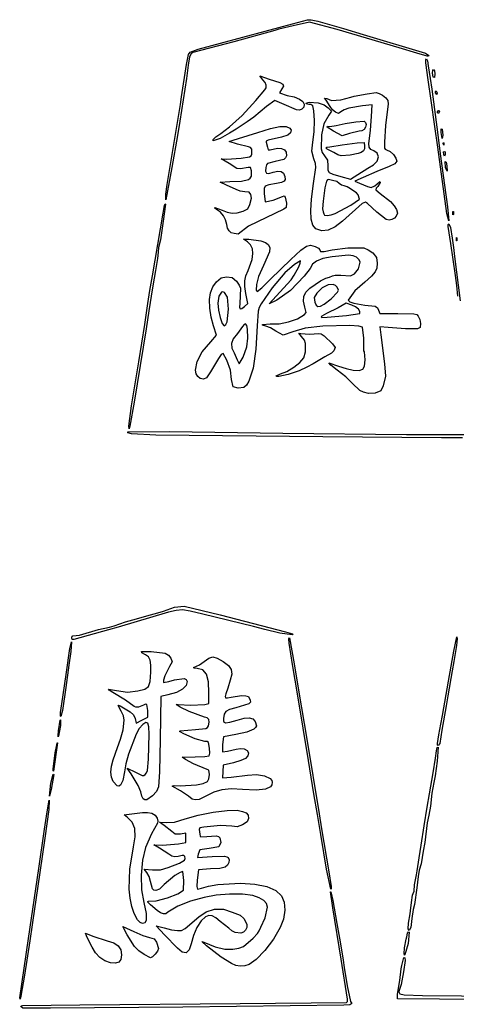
# Model space of a CAD drawing. Extents: x 118 to 1734, y 127 to 2403.
# Drawn here: x 997 to 1273, y 1392 to 2018 of the extents above; entities that cross this region are included whole.
import ezdxf

# ---------------------------------------------------------------- set-up
doc = ezdxf.new("R2010")
doc.units = 0
doc.layers.get('0').update_dxf_attribs({"linetype": 'CONTINUOUS'})

msp = doc.modelspace()

# ---------------------------------------------------------------- linework, layer by layer
at = {"color": 7}
for points in [[(1089.27075, 1907.25), (1090.08075, 1913.25), (1098.36405, 1963.875), (1099.10445, 1968.75), (1102.148925, 1989.30207), (1103.429775, 1995.470137), (1104.585796, 1997.023316), (1109.713847, 1998.999763), (1152, 2010.408923), (1169.25, 2015.012917), (1178.6865, 2017.48836), (1181.121275, 2017.510839), (1185.369347, 2016.679426), (1201.5, 2011.919183), (1213.875, 2008.173075), (1253.4375, 1996.327418), (1255.5, 1994.828768), (1255.197637, 1994.422701), (1254.4707, 1994.48451), (1247.9082, 1996.484415), (1236.75, 1999.83702), (1216.13025, 2005.9347), (1197.414375, 2011.44969), (1179.992475, 2016), (1169.744475, 2013.75), (1160.718675, 2011.5), (1158.1773, 2010.79806), (1132.125, 2003.613885), (1106.21205, 1996.854135), (1105.1317, 1995.903953), (1104.182109, 1993.992756), (1103.25, 1988.842103), (1102.1856, 1980.270352), (1097.965725, 1953.375), (1096.4862, 1944.375), (1093.018425, 1924.125), (1089.257475, 1903.54911), (1089.270975, 1907.25)], [(1266.837375, 1895.01351), (1261.115475, 1936.874985), (1259.277075, 1949.999985), (1256.98515, 1966.499985), (1255.12545, 1979.624985), (1253.553009, 1990.283751), (1253.515143, 1992.235303), (1253.9001, 1992.749985), (1254.564394, 1991.483188), (1255.119675, 1988.437485), (1256.297175, 1980.374985), (1257.3498, 1973.624985), (1261.0668, 1944.749985), (1262.607975, 1932.749985), (1267.22175, 1899.163507), (1268.052075, 1890.302032), (1266.837375, 1895.01351)], [(1119.197925, 1940.877667), (1119.169453, 1941.796108), (1120.866225, 1943.462393), (1123.8678, 1945.499978), (1129.486866, 1949.791283), (1137.375, 1957.061055), (1145.993625, 1966.535865), (1151.806125, 1973.11605), (1152.601534, 1974.513114), (1152.634791, 1976.139917), (1151.929133, 1977.880145), (1150.5078, 1979.617485), (1148.537775, 1982.037787), (1154.549475, 1980.029963), (1161.3027, 1977.749978), (1163.162025, 1976.731005), (1163.505619, 1975.52124), (1162.503825, 1973.800207), (1161, 1971.221513), (1165.893, 1969.716518), (1170.283191, 1968.71079), (1173.589275, 1967.403729), (1175.725303, 1965.840661), (1176.605325, 1964.06691), (1176.378966, 1962.340124), (1175.218575, 1961.012393), (1173.720749, 1960.373748), (1171.720491, 1960.560717), (1164, 1964.00094), (1158.180975, 1966.496318), (1152.8646, 1962.562478), (1144.8444, 1955.999978), (1140.592425, 1952.946068), (1133.676975, 1948.358685), (1129.5, 1945.90398), (1123.639312, 1942.374209), (1119.197925, 1940.877667)], [(1258.250025, 1981.250002), (1257.766837, 1983.921278), (1257.998967, 1985.368917), (1258.5, 1986), (1259.029687, 1985.228906), (1259.25, 1983.375), (1259.073703, 1980.977222), (1258.250025, 1981.250002)], [(1184.1171, 1885.35432), (1182.217075, 1887.576783), (1181.099466, 1891.448469), (1180.768836, 1896.939832), (1181.22975, 1904.021325), (1182.473925, 1914), (1184.111081, 1924.175873), (1183.801903, 1926.72704), (1182.781725, 1929.665205), (1181.436281, 1934.464747), (1182.086025, 1940.08938), (1182.86718, 1946.722882), (1183.117575, 1953.860559), (1182.84057, 1959.859717), (1182.039525, 1963.07766), (1180.890516, 1963.874486), (1179.6159, 1963.99755), (1177.8453, 1964.29842), (1178.103414, 1965.049976), (1179.737578, 1965.439104), (1185.4674, 1964.98086), (1189.289456, 1963.774542), (1191.89145, 1961.848792), (1193.975625, 1959.617685), (1192.2015, 1957.246343), (1189.013119, 1951.677199), (1187.647575, 1944.75), (1187.33685, 1935.920486), (1188.083604, 1933.505865), (1189.576725, 1931.42328), (1191.410138, 1928.640897), (1191.60735, 1925.076015), (1191.561621, 1922.504445), (1192.366519, 1920.977302), (1194.823451, 1919.839952), (1199.733825, 1918.437765), (1205.84235, 1916.76585), (1210.635525, 1919.695425), (1216.901925, 1923.583987), (1220.398875, 1925.825377), (1222.720511, 1928.136703), (1223.559403, 1930.778554), (1222.893707, 1933.122178), (1220.701575, 1934.538825), (1218.889971, 1935.386882), (1217.84085, 1936.902272), (1217.511335, 1939.203674), (1217.85855, 1942.409768), (1218.594825, 1947.75), (1219.140375, 1956.2484), (1219.71465, 1963.621793), (1213.419975, 1963.079205), (1204.869356, 1961.660589), (1201.892515, 1960.555916), (1199.7987, 1959.19263), (1198.298559, 1958.312083), (1196.3865, 1959.040072), (1194.600844, 1960.554532), (1193.1321, 1962.629482), (1190.5071, 1966.651462), (1189.550081, 1967.923678), (1191.000225, 1967.633955), (1193.906775, 1966.514332), (1199.849869, 1966.915665), (1206.203475, 1968.506887), (1208.250225, 1969.24347), (1216.500225, 1970.613233), (1222.072978, 1971.44813), (1224.106325, 1970.967193), (1226.159775, 1969.845855), (1228.354973, 1968.153208), (1229.506594, 1966.435248), (1229.784398, 1964.225498), (1229.35815, 1961.057482), (1228.139775, 1950.75), (1227.34275, 1940.074575), (1227.331528, 1936.349721), (1227.823677, 1935.680329), (1228.793775, 1935.328432), (1230.976496, 1934.212589), (1233.094959, 1932.271204), (1234.64593, 1930.072115), (1235.126175, 1928.18316), (1234.004766, 1926.468533), (1230.375225, 1924.825433), (1222.500225, 1921.652865), (1213.875225, 1917.738128), (1208.625225, 1915.377682), (1211.625225, 1914.274635), (1216.768275, 1912.074428), (1218.966347, 1911.39333), (1221.40275, 1912.517025), (1224.26295, 1914.965895), (1224.547931, 1915.304693), (1224.69105, 1914.678742), (1223.250225, 1912.125), (1222.126126, 1910.931785), (1221.939441, 1909.977998), (1224.7776, 1907.607705), (1231.248047, 1902.520796), (1233.608699, 1899.915454), (1235.029575, 1897.616498), (1235.697412, 1895.231113), (1234.90545, 1893.3159), (1233.680163, 1892.012491), (1232.100038, 1891.176765), (1230.322305, 1890.862566), (1228.5042, 1891.12374), (1222.6881, 1895.878958), (1216.600725, 1901.392755), (1215.31557, 1902.082698), (1213.4049, 1901.25745), (1200.873375, 1890.196522), (1196.163913, 1886.589535), (1191.751528, 1884.565754), (1187.711054, 1884.146807), (1184.117325, 1885.35432)], [(1259.7288, 1971.375), (1259.637281, 1972.169531), (1260.02355, 1972.5), (1260.75, 1971.375), (1260.45525, 1970.25), (1259.7288, 1971.375)], [(1260.75, 1958.955735), (1261.5, 1960.125), (1262.029687, 1960.108901), (1262.25, 1959.419265), (1261.5, 1958.25), (1260.75, 1958.955735)], [(1195.125, 1947.045832), (1191.186225, 1949.690452), (1191.29678, 1950.165826), (1192.818, 1950.045315), (1196.943, 1950.717427), (1202.625, 1951.867335), (1209.316725, 1953.012075), (1214.521491, 1953.381955), (1215.490349, 1952.65082), (1215.75, 1951.202108), (1215.420337, 1949.525349), (1214.506181, 1948.194228), (1213.119778, 1947.31652), (1211.373375, 1947), (1205.25, 1945.5), (1200.760575, 1944.057458), (1195.125, 1947.045832)], [(1132.3905, 1882.279665), (1130.587311, 1882.87377), (1129.191309, 1884.029822), (1128.216184, 1885.731332), (1127.675625, 1887.961815), (1126.950663, 1891.012927), (1125.614081, 1893.634865), (1123.66969, 1895.822048), (1121.1213, 1897.568895), (1120.146328, 1898.315066), (1120.26345, 1898.796143), (1124.755425, 1897.170472), (1127.880893, 1895.871581), (1131.044288, 1895.32172), (1134.369513, 1895.514062), (1137.980475, 1896.44178), (1141.040859, 1897.946008), (1142.2761, 1900.75428), (1143.3135, 1904.625), (1142.9256, 1907.0625), (1141.803497, 1908.427836), (1139.08665, 1908.754942), (1136.138588, 1909.165254), (1133.625, 1910.243603), (1127.4375, 1912.966328), (1123.5, 1914.775373), (1129.6875, 1915.301152), (1137.00737, 1915.540524), (1141.368441, 1916.557576), (1142.603301, 1917.437682), (1143.29511, 1918.608149), (1143.311775, 1921.948087), (1142.614594, 1924.061036), (1141.217325, 1924.14849), (1136.398528, 1923.207688), (1134, 1923.497693), (1129.125, 1926.69327), (1124.25, 1929.509325), (1127.4375, 1929.458625), (1136.827275, 1929.911842), (1142.057644, 1930.879573), (1143.032719, 1931.505252), (1143.45615, 1932.431393), (1143.4917, 1935.736582), (1142.744025, 1936.666812), (1141.49235, 1937.100173), (1134.452475, 1938.884153), (1129.27995, 1940.442953), (1131.726075, 1941.471472), (1135.112925, 1942.499992), (1147.40955, 1946.292997), (1155.400336, 1948.733447), (1161.261188, 1949.97178), (1165.242839, 1950.041316), (1167.596025, 1948.975373), (1168.357303, 1947.687896), (1167.9762, 1946.07201), (1166.364225, 1944.497026), (1162.405725, 1943.374118), (1153.873631, 1941.386332), (1152.548468, 1940.702764), (1152.6546, 1940.045392), (1153.5, 1937.01252), (1153.788394, 1935.286113), (1155.1875, 1935.335355), (1159.87695, 1936.249455), (1162.331208, 1936.185419), (1164.138, 1935.318627), (1165.187217, 1933.743227), (1165.36875, 1931.553368), (1164.918207, 1930.183646), (1163.772703, 1929.194688), (1158.375, 1927.81248), (1153.561847, 1926.656428), (1152.737411, 1925.691048), (1152.313875, 1924.06293), (1152.125857, 1921.761075), (1152.757106, 1920.566596), (1154.374165, 1920.376963), (1157.143575, 1921.089645), (1160.087549, 1921.797722), (1162.187372, 1921.623547), (1163.576884, 1920.518036), (1164.389925, 1918.432102), (1164.596609, 1916.593143), (1164.001856, 1915.423029), (1162.276226, 1914.645133), (1159.090275, 1913.982825), (1154.267978, 1913.131854), (1151.972578, 1912.292945), (1151.275958, 1910.717009), (1151.25, 1907.654963), (1151.99595, 1902.37749), (1157.144578, 1903.502573), (1162.93035, 1905.858817), (1163.908065, 1906.083235), (1164.727359, 1905.326017), (1165.5, 1901.525535), (1165.181625, 1898.850308), (1163.8125, 1897.822672), (1141.5, 1887.093818), (1134.9114, 1881.862365), (1132.3905, 1882.279657)], [(1263.82335, 1942.5), (1263.3195, 1946.25), (1263.219591, 1948.647896), (1263.787425, 1948.296337), (1264.29135, 1944.546337), (1263.82335, 1942.5)], [(1195.5, 1933.5), (1191.1875, 1935.74679), (1190.25, 1936.5), (1191.032691, 1937.029687), (1192.91445, 1937.25), (1200.662175, 1938.406162), (1210.185225, 1939.718662), (1214.625, 1939.875), (1214.850825, 1937.561123), (1214.762457, 1935.824861), (1214.081166, 1934.527588), (1212.760129, 1933.617694), (1210.752525, 1933.043572), (1205.625, 1931.974785), (1200.08955, 1931.430708), (1197.909729, 1932.103555), (1195.5, 1933.5)], [(1264.559175, 1939.187475), (1264.709475, 1939.966042), (1265.012325, 1939.640603), (1264.953075, 1938.2031), (1264.5591, 1939.187475)], [(1264.8984, 1932.219848), (1264.782375, 1934.032343), (1265.313131, 1934.282403), (1265.711925, 1933.979108), (1265.8074, 1932.246202), (1265.445516, 1931.259814), (1264.8984, 1932.219878)], [(1266.0828, 1924.171785), (1265.830125, 1927.804613), (1266.340397, 1927.392606), (1266.8316, 1925.25), (1267.061775, 1921.744248), (1266.0828, 1924.171785)], [(1196.3223, 1894.968735), (1206.203663, 1900.283105), (1211.584575, 1904.040075), (1210.738706, 1906.782349), (1209.711745, 1908.132263), (1208.7333, 1908.726435), (1205.8632, 1910.625), (1203.789731, 1911.949219), (1201.933725, 1912.5), (1200.332241, 1912.941976), (1198.870875, 1914.004598), (1197.193425, 1915.19343), (1194.46185, 1915.88706), (1192.118093, 1916.605282), (1191.336339, 1916.339317), (1190.726775, 1915.456657), (1189.760538, 1911.241328), (1188.692025, 1902.759435), (1188.321994, 1897.954615), (1188.679275, 1896.148477), (1189.0023, 1894.826542), (1189.436684, 1893.98632), (1191.208088, 1893.737845), (1193.706523, 1894.069267), (1196.322, 1894.968735)], [(1065.75, 1760.625), (1067.567325, 1773.312525), (1072.068975, 1801.1268), (1075.88235, 1824.7518), (1077.77205, 1838.144175), (1079.1732, 1846.394175), (1080.722625, 1855.5018), (1087.402575, 1895.2518), (1088.446678, 1900.177056), (1088.781484, 1901.180013), (1088.92485, 1900.960118), (1087.553775, 1890.085118), (1085.72445, 1878.358313), (1084.653375, 1873.483313), (1084.314225, 1870.632277), (1083.84795, 1866.507277), (1082.6196, 1858.957275), (1081.890525, 1854.026925), (1080.8106, 1847.94645), (1078.541475, 1833.3768), (1076.71995, 1822.1268), (1074.815475, 1810.5018), (1069.0701, 1775.630925), (1066.422863, 1760.468119), (1065.89857, 1758.897991), (1065.75, 1760.625)], [(1270.618425, 1895.249985), (1270.729556, 1896.298813), (1270.996725, 1896.187485), (1270.996725, 1894.312485), (1270.729556, 1894.201157), (1270.618425, 1895.249985)], [(1217.25, 1781.2881), (1214.247311, 1782.037527), (1211.882728, 1783.135191), (1207.27185, 1787.491875), (1202.960587, 1791.689081), (1197.573375, 1795.953225), (1193.454956, 1799.074209), (1192.19415, 1800.52305), (1198.37685, 1798.550775), (1203.197946, 1796.899173), (1207.702425, 1795.953741), (1211.361804, 1795.786513), (1213.6476, 1796.469525), (1214.687606, 1798.411791), (1215.1929, 1802.49105), (1214.857725, 1807.5), (1214.3388, 1808.0625), (1214.288044, 1816.166541), (1213.5714, 1823.16015), (1211.156471, 1823.863813), (1205.588428, 1824.204741), (1188.375, 1823.722875), (1177.259484, 1822.596872), (1169.418, 1820.159625), (1163.31465, 1818), (1158.768075, 1820.6829), (1155.266259, 1822.698919), (1152.32385, 1823.7786), (1150.284893, 1824.333529), (1150.31775, 1824.854053), (1155.212625, 1825.139025), (1160.829946, 1825.326361), (1166.830266, 1826.511206), (1172.454203, 1828.487067), (1176.942375, 1831.04745), (1177.885453, 1832.458575), (1177.035225, 1835.839125), (1176.199641, 1839.513138), (1176.390506, 1842.543919), (1177.685925, 1845.23194), (1180.164, 1847.877675), (1186.903444, 1852.4322), (1190.294041, 1854.095585), (1192.612275, 1854.75), (1194.5238, 1855.5738), (1196.293725, 1856.066419), (1199.7363, 1855.973475), (1205.962575, 1855.5813), (1208.523375, 1856.764575), (1210.962844, 1860.045529), (1212, 1864.224705), (1211.362809, 1865.750369), (1209.83085, 1867.321612), (1207.726721, 1868.31204), (1204.701534, 1868.669527), (1194.375, 1867.503495), (1188.375, 1866.508372), (1184.410069, 1864.967854), (1182, 1863.026903), (1180.437618, 1860.190816), (1176.666516, 1855.385903), (1167.994425, 1846.396125), (1159.34835, 1840.262053), (1154.41545, 1837.834575), (1161.27765, 1845.18615), (1168.5, 1853.031225), (1170.22095, 1856.004975), (1173.273881, 1861.226813), (1174.199548, 1863.67647), (1174.261425, 1864.988603), (1170.469509, 1862.765121), (1164.375, 1857.407175), (1156.355841, 1847.904497), (1149.408075, 1837.889775), (1148.192032, 1835.57935), (1147.515356, 1833.234534), (1147.0173, 1824.014775), (1146.145804, 1809.215304), (1144.330284, 1797.249413), (1141.745561, 1788.923234), (1140.219377, 1786.376953), (1138.56645, 1785.0429), (1135.013287, 1784.632828), (1131.70605, 1785.40215), (1130.790375, 1790.0505), (1130.026725, 1795.875), (1127.658637, 1802.273925), (1125.350625, 1806.4872), (1124.270102, 1805.743904), (1122.4332, 1803.352547), (1117.4001, 1794.946425), (1115.000391, 1791.173166), (1113, 1790.282775), (1110.915935, 1790.707162), (1109.386159, 1791.863277), (1108.416416, 1793.632079), (1108.012453, 1795.894528), (1108.924846, 1801.424209), (1112.1693, 1807.5), (1117.672725, 1813.815), (1121.25, 1817.996775), (1119.346275, 1823.937375), (1117.869975, 1829.494472), (1116.993975, 1835.2035), (1116.888834, 1840.522468), (1117.513481, 1844.909241), (1118.922788, 1848.58123), (1121.171625, 1851.75585), (1124.109572, 1854.389212), (1127.629425, 1854.9366), (1131.101062, 1854.529922), (1133.768325, 1852.121025), (1135.553756, 1849.634428), (1136.36145, 1847.68755), (1136.0271, 1838.0625), (1135.830216, 1835.717773), (1136.1735, 1834.69215), (1137.186159, 1834.908584), (1138.9974, 1836.290025), (1141.078425, 1838.08005), (1139.84925, 1844.4561), (1139.159435, 1848.926048), (1139.12835, 1852.399725), (1139.819065, 1855.506314), (1141.29465, 1858.875), (1143.734925, 1866), (1144.247355, 1869.738309), (1143.942487, 1872.765116), (1142.795051, 1875.17499), (1140.779775, 1877.0625), (1138.27815, 1878.75), (1141.576575, 1878.7182), (1149.189834, 1877.635203), (1152.228444, 1876.575966), (1153.96005, 1875.385508), (1154.832271, 1873.418004), (1154.696597, 1870.870641), (1150.978875, 1862.1612), (1147.783313, 1855.197141), (1146.424875, 1850.0625), (1146.207384, 1846.589466), (1146.97905, 1845.75), (1149.913697, 1848.008203), (1155.442875, 1853.4375), (1168.14285, 1865.999978), (1174.462825, 1871.732691), (1178.046216, 1874.420407), (1180.542336, 1874.930728), (1183.6005, 1874.13126), (1185.782906, 1873.147441), (1186.5, 1871.928412), (1187.027794, 1870.918052), (1189.3125, 1870.98543), (1194.241575, 1872.043103), (1204.288556, 1873.203949), (1214.446125, 1873.208025), (1217.163956, 1872.08956), (1219.9638, 1870.09152), (1222.373597, 1867.266275), (1222.82145, 1863.530753), (1222.615012, 1860.530505), (1221.619163, 1858.12601), (1219.269094, 1855.461635), (1215, 1851.68175), (1208.625, 1846.1079), (1204.5, 1840.117125), (1205.496457, 1839.226639), (1208.036231, 1838.306503), (1215.04815, 1837.138875), (1221.532828, 1836.337809), (1222.906046, 1835.426727), (1223.687775, 1833.932325), (1224.41145, 1831.875), (1235.896725, 1831.875), (1246.0206, 1831.635112), (1247.779362, 1831.107145), (1248.816, 1830.1044), (1249.855481, 1828.0224), (1250.25, 1825.431225), (1249.906547, 1822.958934), (1248.320025, 1822.04415), (1240.632525, 1822.07565), (1229.699775, 1822.96785), (1224.52455, 1823.344425), (1225.02075, 1818.234825), (1227.354675, 1800.04755), (1228.08135, 1792.17255), (1226.669456, 1786.065169), (1225.14765, 1782.76905), (1221.626466, 1781.313188), (1217.25, 1781.288325)], [(1272.868425, 1878.75), (1272.979556, 1879.798828), (1273.246725, 1879.6875), (1273.246725, 1877.8125), (1272.979556, 1877.701172), (1272.868425, 1878.75)], [(1127.916375, 1826.4375), (1128.808856, 1834.406625), (1128.0729, 1842.154125), (1126.277844, 1845.143522), (1125.269974, 1845.53106), (1124.284303, 1845.242119), (1122.666836, 1842.819675), (1122, 1838.24595), (1122.430202, 1833.829951), (1123.488619, 1829.176247), (1124.826963, 1825.495907), (1126.09695, 1824), (1127.059059, 1824.716016), (1127.916375, 1826.4375)], [(1189.359675, 1837.64505), (1193.704519, 1841.028506), (1197.651225, 1845.183825), (1198.271766, 1846.59495), (1197.4464, 1848.37125), (1196.382145, 1849.487793), (1195.027733, 1850.11368), (1191.719409, 1849.97175), (1188.063362, 1848.101988), (1184.601525, 1844.660925), (1182.974259, 1841.905744), (1183.41975, 1838.972025), (1184.246044, 1836.978509), (1185.343744, 1836.130312), (1186.964428, 1836.371229), (1189.359675, 1837.64505)], [(1203.41265, 1830.49845), (1211.74065, 1831.687125), (1211.844471, 1832.978062), (1210.914262, 1834.454287), (1209.165166, 1835.882587), (1206.812325, 1837.02975), (1203.2421, 1838.3136), (1198.05855, 1835.335125), (1190.84325, 1831.85475), (1187.84325, 1830.179025), (1187.458172, 1829.568039), (1187.745563, 1829.281509), (1191.197925, 1829.5104), (1203.41265, 1830.49845)], [(1138.14135, 1804.09125), (1140.3933, 1810.65375), (1141.01295, 1816.125), (1140.868669, 1821.935681), (1140.318059, 1824.202261), (1139.5707, 1825.2681), (1138.695056, 1824.84525), (1137.711525, 1823.454675), (1134.511125, 1819.125), (1131.846176, 1815.786497), (1130.642081, 1812.778631), (1130.85889, 1809.861638), (1132.45665, 1806.79575), (1134.341325, 1802.4375), (1135.504425, 1800), (1138.14135, 1804.09125)], [(1159.0221, 1792.333575), (1161.68535, 1793.610825), (1165.762123, 1795.146366), (1170.15765, 1797.755437), (1173.990621, 1800.829359), (1176.379725, 1803.75945), (1177.389656, 1807.435913), (1177.575975, 1812.79515), (1176.816347, 1814.882878), (1175.0625, 1817.21445), (1173.247959, 1819.262334), (1174.5, 1819.08885), (1180.037259, 1818.646078), (1185.815325, 1819.16895), (1187.297738, 1818.848334), (1189.190325, 1817.579625), (1194.549581, 1812.581634), (1196.25, 1810.34535), (1195.394175, 1808.097169), (1193.96595, 1806.75), (1189.679775, 1804.26855), (1182.375, 1800.007725), (1178.25, 1797.762225), (1173.395194, 1795.427803), (1166.4435, 1793.225175), (1160.70105, 1792.00965), (1159.192931, 1791.851409), (1159.0221, 1792.333575)], [(1029.75, 1626.7437), (1029.957, 1627.742128), (1030.4547, 1627.90305), (1034.499309, 1628.470997), (1046.6226, 1631.9262), (1053.5703, 1633.5), (1056.5727, 1634.2482), (1063.775503, 1636.862166), (1070.7348, 1638.75), (1077.144825, 1640.625), (1084.068225, 1642.50465), (1087.71135, 1643.597475), (1094.712159, 1646.027353), (1100.7804, 1646.7834), (1123.5, 1641.1314), (1164.928116, 1630.481278), (1169.181015, 1629.134361), (1169.375418, 1628.856278), (1169.1135, 1628.613525), (1161.35745, 1629.690478), (1151.735925, 1631.95785), (1144.637625, 1633.84875), (1112.625, 1641.587175), (1104.620913, 1643.524711), (1099.695487, 1644.30015), (1095.778962, 1644.03232), (1090.801575, 1642.84005), (1059, 1633.4553), (1053, 1631.71485), (1031.0625, 1625.55255), (1030.044337, 1625.597184), (1029.75, 1626.7437)], [(1190.701125, 1480.3125), (1187.181825, 1502.25), (1185.060525, 1515), (1182.777825, 1528.125), (1179.33735, 1549.125), (1172.624925, 1590), (1169.295675, 1609.83), (1167.218391, 1623.251756), (1167.004968, 1626.136144), (1167.316575, 1626.6834), (1170.3186, 1610.245875), (1173.33345, 1592.25), (1178.229075, 1562.625), (1186.09545, 1515.375), (1187.605875, 1506), (1192.149525, 1478.625), (1193.689781, 1469.460881), (1193.738222, 1468.051737), (1193.423625, 1467.75), (1190.701125, 1480.3125)], [(1261.031475, 1559.8125), (1261.8807, 1565.25), (1262.99925, 1572), (1264.0953, 1577.625), (1267.88625, 1599.375), (1271.176425, 1618.330425), (1273.122075, 1627.330425), (1273.371779, 1626.003986), (1273.016634, 1621.923722), (1271.244675, 1611.75), (1270.153275, 1605.75), (1267.5477, 1590), (1266.352875, 1583.625), (1263.778875, 1568.25), (1262.3457, 1559.8125), (1261.44945, 1558.5), (1260.99645, 1558.885547), (1261.031475, 1559.8125)], [(1022.6544, 1579.5), (1024.134825, 1589.25), (1026.352275, 1605), (1028.442553, 1619.888156), (1029.49755, 1624.2525), (1029.05115, 1618.016025), (1027.92765, 1609.5), (1025.948175, 1595.25), (1023.948375, 1580.625), (1022.8848, 1576.875), (1022.486128, 1577.207231), (1022.6544, 1579.5)], [(1074.9, 1524.899625), (1074, 1526.632425), (1073.314845, 1529.362678), (1071.606881, 1533.323175), (1067.20755, 1540.636275), (1064.6958, 1544.249625), (1069.91445, 1541.6304), (1074.167391, 1539.555131), (1075.189628, 1539.636619), (1076.1732, 1540.3179), (1077.010153, 1541.284839), (1077.554775, 1542.845672), (1078.222875, 1549.874625), (1078.701197, 1565.700497), (1078.428845, 1570.304143), (1077.816075, 1572.6684), (1076.500559, 1573.09052), (1074.557475, 1571.842866), (1072.376398, 1569.28491), (1070.3469, 1565.776125), (1065.510075, 1553.151384), (1063.891643, 1547.073763), (1063.056225, 1541.96805), (1062.082807, 1536.417589), (1060.454231, 1533.437916), (1059.450294, 1532.960655), (1058.349809, 1533.184328), (1055.94885, 1535.812125), (1054.780809, 1538.587), (1054.3875, 1541.782603), (1054.768866, 1545.428249), (1055.92485, 1549.55325), (1058.67585, 1557.374625), (1060.60725, 1562.624625), (1062.15015, 1568.445009), (1062.8619, 1574.51835), (1062.340388, 1577.414466), (1060.9209, 1580.3148), (1059, 1583.949), (1059.246192, 1584.19766), (1060.296506, 1583.765231), (1066.679925, 1579.86165), (1068.651938, 1578.041062), (1069.7316, 1575.571575), (1070.388375, 1572.794475), (1074.069225, 1574.659725), (1077.75, 1576.5249), (1077.75, 1580.637225), (1077.088884, 1584.528516), (1076.257417, 1584.83004), (1075.0875, 1584.04125), (1071.900413, 1582.921209), (1070.128465, 1582.860664), (1069.1244, 1583.250675), (1063.691925, 1587.364725), (1055.667675, 1592.175375), (1053.285983, 1593.546704), (1052.934066, 1594.228809), (1058.099925, 1593.41355), (1064.997769, 1592.307656), (1071.5517, 1593.074325), (1075.922434, 1594.225992), (1078.210997, 1595.829881), (1079.202224, 1599.037317), (1079.68095, 1604.999625), (1079.771468, 1609.455525), (1079.316319, 1612.542469), (1078.213141, 1614.598209), (1076.359575, 1615.9605), (1074.056636, 1617.285612), (1073.809303, 1618.033837), (1080, 1618.105125), (1088.736159, 1616.899613), (1090.866456, 1615.724716), (1092.321, 1613.88915), (1093.230431, 1611.489403), (1091.5023, 1608.48345), (1088.557791, 1602.603366), (1087.744902, 1599.917289), (1087.772775, 1598.476875), (1091.01225, 1599.071475), (1094.625, 1600.189575), (1100.795606, 1600.898447), (1102.029729, 1600.305454), (1102.572075, 1598.999625), (1102.10323, 1596.448291), (1099.792753, 1594.131281), (1095.837906, 1592.182905), (1090.43595, 1590.737475), (1086.063525, 1589.563125), (1085.50875, 1562.3274), (1085.195756, 1541.950959), (1084.569675, 1532.50845), (1083.183469, 1529.568384), (1080.78735, 1526.749425), (1077.212578, 1524.184866), (1075.994523, 1524.162498), (1074.9, 1524.899625)], [(1105.75155, 1524.714375), (1103.50155, 1526.467425), (1098.375, 1529.981775), (1093.2726, 1532.981025), (1094.484516, 1533.263278), (1098.244275, 1533.17175), (1108.579491, 1533.689672), (1112.874826, 1534.609785), (1115.4375, 1535.795025), (1116.418678, 1537.505062), (1116.75, 1540.240875), (1116.475978, 1542.905784), (1115.246325, 1543.499625), (1106.645147, 1547.050416), (1101.687357, 1549.695081), (1099.5, 1551.32475), (1107.705675, 1551.441), (1113.738703, 1551.612375), (1116.65385, 1552.124625), (1117.047919, 1553.804616), (1116.885675, 1556.969325), (1116.103031, 1560.55095), (1115.265527, 1561.039765), (1113.75, 1561.17045), (1107.75, 1562.825925), (1100.625, 1566.078375), (1098.282236, 1567.188063), (1097.904295, 1567.538429), (1098.189816, 1567.7997), (1107.984, 1568.6622), (1114.412709, 1569.354122), (1115.512286, 1569.997466), (1116.088125, 1571.1063), (1116.607766, 1573.319141), (1116.344147, 1575.020859), (1115.341586, 1576.113629), (1113.6444, 1576.499625), (1103.918025, 1580.167312), (1098.253809, 1582.885652), (1095.75, 1584.53475), (1096.988475, 1584.43485), (1104.839503, 1583.997778), (1113.75, 1584.599475), (1116.375, 1585.195725), (1116.447, 1591.910175), (1116.096748, 1598.9021), (1114.811381, 1603.664466), (1112.500887, 1606.384548), (1109.07525, 1607.249625), (1107.088978, 1607.455566), (1106.625225, 1607.999625), (1108.498875, 1608.749625), (1110.512981, 1609.630875), (1113.375225, 1611.749625), (1116.288646, 1613.885365), (1118.868441, 1614.602437), (1121.737853, 1613.902854), (1125.520125, 1611.788625), (1128.832745, 1609.279976), (1130.570034, 1606.744594), (1130.88725, 1603.765765), (1129.93965, 1599.926775), (1128.364125, 1594.874775), (1127.15925, 1591.2882), (1126.657989, 1589.60629), (1126.970222, 1588.74525), (1128.202494, 1588.638298), (1130.46135, 1589.21865), (1136.946778, 1590.194091), (1139.843375, 1590.08515), (1141.4562, 1589.547), (1142.589525, 1587.19335), (1142.680137, 1585.934452), (1141.612012, 1584.945862), (1133.417175, 1582.441875), (1129.483852, 1581.280121), (1127.218425, 1580.074641), (1126.106967, 1578.384777), (1125.63555, 1575.769875), (1125.730126, 1573.782162), (1126.866797, 1572.971156), (1129.544675, 1573.269823), (1134.262875, 1574.611125), (1138.752701, 1575.801319), (1141.937344, 1576.0815), (1144.151646, 1575.42855), (1145.73045, 1573.81935), (1146.502308, 1571.100745), (1145.969221, 1569.933829), (1144.801331, 1568.880319), (1140.49477, 1567.06897), (1133.449875, 1565.5776), (1125.60915, 1564.03755), (1125.000225, 1559.1396), (1125.000225, 1554.617925), (1128.187725, 1555.111275), (1133.7504, 1556.339775), (1136.407, 1556.756684), (1138.785872, 1556.419519), (1140.546458, 1555.436857), (1141.3482, 1553.917275), (1141.069634, 1552.02053), (1139.574619, 1550.4612), (1136.631195, 1549.08592), (1132.0074, 1547.741325), (1125.375225, 1546.089225), (1125.14685, 1542.120075), (1124.9184, 1538.15085), (1130.39685, 1538.616525), (1140.8655, 1539.8982), (1146.452017, 1540.174675), (1151.477166, 1539.339741), (1155.105163, 1537.638374), (1156.134047, 1536.539333), (1156.500225, 1535.31555), (1156.241189, 1533.79356), (1155.444148, 1532.560194), (1152.116456, 1530.930759), (1146.277962, 1530.370089), (1137.689475, 1530.821025), (1130.6826, 1531.107423), (1124.645362, 1530.560541), (1119.538387, 1529.17355), (1115.3223, 1526.939625), (1110.155466, 1524.475331), (1107.824748, 1524.249202), (1105.751775, 1524.714525)], [(1021.249725, 1567.875), (1022.333925, 1574.625), (1022.554891, 1574.833467), (1022.641125, 1574.200225), (1022.4864, 1571.249691), (1021.407225, 1564.5), (1021.195725, 1564.136365), (1021.0965, 1564.630837), (1021.249725, 1567.875)], [(1017.86445, 1543.875), (1019.213897, 1553.949853), (1020.171104, 1559.04264), (1020.505068, 1560.338687), (1020.6606, 1560.319575), (1018.161225, 1542.375), (1017.953269, 1542.50625), (1017.86445, 1543.875)], [(1242.542925, 1446.147525), (1243.635075, 1452.203025), (1243.968, 1454.099475), (1244.59035, 1459.334025), (1245.1902, 1464), (1245.651675, 1465.0065), (1246.10295, 1466.397075), (1246.488, 1470.453075), (1247.577975, 1476.75), (1248.01185, 1479.375), (1249.378575, 1487.625), (1250.6016, 1495.5), (1252.591425, 1507.875), (1254.445125, 1519.5), (1255.90275, 1528.125), (1258.130025, 1541.25), (1259.674275, 1550.625), (1260.369975, 1555.125), (1260.692625, 1557.23175), (1261.378575, 1557.45), (1260.649875, 1548.59325), (1259.402625, 1539.375), (1258.546125, 1535.25), (1257.324225, 1528.5), (1256.482059, 1520.331891), (1255.372875, 1514.625), (1254.36885, 1509.75), (1252.86435, 1497.31905), (1251.8721, 1491.69405), (1250.5962, 1483.6875), (1249.42965, 1479.75), (1248.7173, 1475.8125), (1247.9628, 1468.5), (1246.367775, 1458.0105), (1245.64485, 1454.8035), (1244.631975, 1449.167925), (1244.002612, 1443.423216), (1242.93945, 1441.688175), (1242.433837, 1442.651381), (1242.542925, 1446.147525)], [(1015.5564, 1526.624625), (1016.420063, 1534.878488), (1017.87975, 1540.499625), (1018.47315, 1540.312125), (1016.733131, 1530.769359), (1015.919899, 1527.297461), (1015.662626, 1526.520563), (1015.5564, 1526.624625)], [(996.8424, 1399.125), (1002.280875, 1436.625), (1008.81885, 1480.875), (1012.49445, 1505.625), (1014.058875, 1516.6875), (1015.32105, 1524), (1015.173187, 1518.227522), (1014.010575, 1509), (1012.59045, 1500), (1008.002625, 1468.125), (1006.129575, 1455.375), (1003.100025, 1435.125), (999.7434, 1413.375), (997.556869, 1400.126934), (997.045657, 1398.242713), (996.8424, 1399.125)], [(1071.24165, 1448.4426), (1069.182234, 1452.25924), (1067.614508, 1456.792818), (1066.54285, 1461.961554), (1065.971634, 1467.683672), (1066.348037, 1480.46094), (1068.778725, 1494.4704), (1069.823509, 1500.898997), (1069.523166, 1506.09195), (1067.848902, 1510.184653), (1064.771925, 1513.3125), (1062.943078, 1514.789344), (1064.260575, 1515.054225), (1074.47505, 1516.12725), (1077.673815, 1516.320546), (1080.392466, 1515.752569), (1082.456071, 1514.49027), (1083.6897, 1512.6006), (1084.092816, 1510.685513), (1083.8166, 1509.4515), (1080.095822, 1502.724384), (1076.387025, 1494.2034), (1074.404539, 1485.985069), (1073.520722, 1476.691856), (1073.772887, 1467.420666), (1075.19835, 1459.2684), (1076.750906, 1452.287016), (1076.703375, 1447.9203), (1075.842861, 1446.393036), (1074.479522, 1445.986884), (1072.862678, 1446.678015), (1071.24165, 1448.4426)], [(1130.625, 1420.6449), (1124.25, 1424.723175), (1114.902891, 1431.850509), (1111.902975, 1434.65295), (1113.16935, 1434.1755), (1120.43775, 1431.346875), (1126.448934, 1429.779403), (1131.48075, 1429.748175), (1135.433128, 1430.437987), (1138.293075, 1431.4761), (1144.475878, 1436.731491), (1147.145858, 1439.625829), (1148.25, 1441.415325), (1149.310575, 1443.690975), (1151.934403, 1449.597881), (1153.5, 1456.33605), (1152.896625, 1458.646768), (1151.111212, 1460.657597), (1148.180831, 1462.339489), (1144.14255, 1463.6634), (1137.665613, 1464.522621), (1129.469438, 1464.575906), (1120.91793, 1463.87592), (1113.375, 1462.475325), (1104.699375, 1460.224875), (1096.757222, 1456.930641), (1090.549425, 1453.18455), (1089.23479, 1452.231516), (1087.612425, 1452.111713), (1085.745598, 1452.814566), (1083.697575, 1454.3295), (1079.4375, 1457.790825), (1077.817697, 1459.469297), (1077.745032, 1460.027933), (1078.3125, 1460.09505), (1083.114512, 1460.379929), (1090.161666, 1462.204266), (1096.77838, 1464.718494), (1100.289075, 1467.07305), (1100.646178, 1473.149869), (1099.9239, 1478.826075), (1098.159094, 1478.384266), (1094.848031, 1476.364462), (1088.1696, 1470.742275), (1085.202066, 1467.840469), (1082.917125, 1467), (1081.557076, 1467.16413), (1080.696309, 1467.902869), (1079.592225, 1472.58225), (1078.695647, 1475.714541), (1077.249675, 1478.262225), (1075.435575, 1480.4181), (1080.7251, 1479.9747), (1085.907075, 1479.945356), (1090.69485, 1481.4333), (1097.7876, 1484.24835), (1100.988075, 1486.1106), (1101.458813, 1487.238568), (1101.275925, 1488.342553), (1100.599781, 1489.078986), (1099.59075, 1489.1043), (1097.040445, 1488.314534), (1094.877, 1488.1635), (1092.966342, 1488.66266), (1091.1744, 1489.823475), (1085.14305, 1493.67915), (1081.5, 1495.714725), (1087.16775, 1495.617975), (1097.29275, 1496.320575), (1101.75, 1497.30945), (1101.75, 1500.200625), (1101.75, 1503.091875), (1098.36015, 1502.5836), (1095.189375, 1502.494753), (1092.92265, 1504.136775), (1088.0625, 1507.9836), (1085.25, 1510.063275), (1089.64515, 1509.95925), (1094.587894, 1510.111772), (1101.45765, 1512.195975), (1109.57057, 1514.495938), (1119.086259, 1516.383891), (1128.003238, 1517.530342), (1134.320025, 1517.6058), (1137.736322, 1516.932277), (1139.970019, 1515.915825), (1141.137862, 1514.471986), (1141.3566, 1512.5163), (1140.537563, 1510.261247), (1137.75, 1508.462775), (1134.375, 1507.223934), (1131, 1507.591425), (1123.777134, 1507.990884), (1113.139275, 1507.03455), (1110.700303, 1506.441337), (1110.326775, 1505.48025), (1110.75, 1502.460375), (1110.822973, 1501.369195), (1111.303969, 1500.862369), (1115.0625, 1501.109025), (1121.012091, 1501.538484), (1122.401786, 1501.122177), (1123.331475, 1500.2211), (1123.880372, 1497.328913), (1122.77805, 1494.49365), (1116.683925, 1493.558925), (1110.6996, 1492.690275), (1109.684325, 1489.9701), (1109.175075, 1487.815275), (1118.44005, 1488.34965), (1126.230928, 1488.578541), (1127.848759, 1488.29585), (1128.686325, 1487.701725), (1129.311104, 1486.217245), (1129.114247, 1484.530181), (1128.193691, 1482.928758), (1126.647375, 1481.7012), (1123.286756, 1480.888078), (1117.515825, 1480.570125), (1109.923725, 1479.945075), (1108.951894, 1473.514003), (1108.866696, 1469.530405), (1109.208, 1467.75), (1111.7073, 1468.43625), (1116.169247, 1469.668087), (1122.127556, 1470.634875), (1136.301375, 1471.49565), (1145.43788, 1470.964835), (1153.008694, 1469.419537), (1158.725423, 1466.947352), (1162.299675, 1463.635875), (1163.985679, 1459.46133), (1164.410522, 1454.390063), (1163.591467, 1448.884995), (1161.545775, 1443.40905), (1157.220595, 1436.181446), (1151.8083, 1429.064691), (1146.343636, 1423.285602), (1141.86135, 1420.071), (1139.093666, 1419.26945), (1136.225653, 1419.101634), (1133.366401, 1419.561976), (1130.625, 1420.6449)], [(998.8125, 1392.58905), (997.531003, 1393.542009), (997.753182, 1394.036408), (998.5899, 1394.25), (1034.7774, 1394.573775), (1136.25, 1395.3807), (1203.4698, 1396.12275), (1203.984, 1396.818759), (1204.034025, 1398.1284), (1199.97315, 1423.5), (1194.721425, 1455.906225), (1193.3205, 1466.031225), (1193.458088, 1466.163432), (1193.770704, 1465.202157), (1194.782831, 1460.679778), (1197.387375, 1446), (1199.359575, 1434.375), (1201.24965, 1422.75), (1201.904475, 1418.25), (1203.7767, 1406.625), (1206.03465, 1396.625025), (1206.75, 1395.4092), (1205.555925, 1394.642306), (1201.6875, 1394.321025), (1099.875, 1393.100475), (1016.25, 1392.4611), (998.8125, 1392.58905)], [(1096.63935, 1430.4375), (1088.44425, 1438.899825), (1083, 1444.639875), (1088.0625, 1443.318375), (1092.677025, 1442.051841), (1096.66245, 1441.515825), (1099.030721, 1441.710861), (1101.346097, 1442.778047), (1109.99655, 1450.272825), (1114.714345, 1453.499537), (1120.00395, 1455.104991), (1125.593142, 1455.05038), (1131.2097, 1453.2969), (1136.0847, 1451.237025), (1138.453697, 1449.209137), (1140.30705, 1445.55945), (1140.328746, 1443.597911), (1139.620837, 1441.849903), (1138.335523, 1440.548282), (1136.625, 1439.9259), (1133.104172, 1440.342544), (1131, 1441.45455), (1129.010025, 1443.06075), (1123.572525, 1447.32495), (1120.763491, 1449.660417), (1118.461144, 1450.860225), (1116.371224, 1451.015133), (1114.199475, 1450.2159), (1111.455607, 1447.722098), (1108.788731, 1443.584475), (1106.580771, 1438.523677), (1105.21365, 1433.26035), (1104.020665, 1429.324562), (1102.115231, 1427.516241), (1099.615432, 1427.874261), (1096.63935, 1430.4375)], [(1075.45935, 1426.4025), (1072.20422, 1428.79837), (1069.441959, 1431.525188), (1064.680575, 1438.79415), (1062, 1444.1463), (1068.901425, 1440.930525), (1074.693769, 1438.426547), (1078.928775, 1437.17925), (1081.712841, 1436.429719), (1083.27735, 1434.263025), (1084.5, 1430.166825), (1083.892682, 1428.605427), (1082.460028, 1426.642284), (1080.785992, 1424.962206), (1079.454525, 1424.25), (1075.45935, 1426.4025)], [(1054.125, 1421.237625), (1050.519746, 1422.501455), (1047.362503, 1424.569856), (1044.688996, 1427.412736), (1042.53495, 1431), (1039.5255, 1437.1875), (1038.48375, 1440), (1042.96455, 1438.05015), (1052.105625, 1435.06485), (1056.254926, 1433.810798), (1059.096028, 1431.980156), (1060.728022, 1429.476905), (1061.25, 1426.205025), (1060.834331, 1423.347327), (1059.5478, 1421.594428), (1057.331119, 1420.904978), (1054.125, 1421.237625)], [(1240.06725, 1430.625), (1241.2068, 1436.098425), (1241.5356, 1437.598425), (1241.931103, 1439.905659), (1242.510205, 1440.666564), (1243.088175, 1440.6618), (1242.314203, 1433.474747), (1240.3695, 1426.1262), (1240.029155, 1426.078211), (1239.867881, 1426.774078), (1240.06725, 1430.625)]]:
    msp.add_lwpolyline(points, close=True, dxfattribs=at)
for points in [[(1273.897275, 1842.75), (1273.0968, 1849.5), (1272.2763, 1855.875), (1269.402225, 1876.014682), (1267.7886, 1886.702182), (1267.685981, 1887.971891), (1268.07285, 1888.5), (1269.13575, 1886.221571), (1270.213275, 1879.5), (1270.982775, 1873.5), (1271.63505, 1867.875), (1275.372, 1839.75)], [(1276.807575, 1753.1184), (1263.55575, 1753.154625), (1263.55575, 1753.154625), (1188.375, 1753.80735), (1082.958872, 1754.880506), (1067.403472, 1755.665266), (1065.152645, 1756.214198), (1065.153525, 1756.9035), (1091.444363, 1757.188903), (1163.25, 1756.095675), (1241.355797, 1755.152653), (1285.307775, 1755.3078)], [(1294.5, 1397.817), (1262.25, 1398.192), (1235.625, 1398.375), (1235.74755, 1401.375), (1237.0953, 1410), (1238.010825, 1417.330425), (1238.350575, 1419.437175), (1239, 1422), (1239.75, 1424.625), (1240.326817, 1424.320718), (1240.462359, 1422.557719), (1239.438, 1415.48655), (1237.92135, 1407.4317), (1236.7953, 1403.6796), (1236.555825, 1402.752572), (1237.0314, 1401.62985), (1239.921455, 1400.943266), (1251.4998, 1400.509828), (1325.656875, 1399.921875)]]:
    msp.add_lwpolyline(points, dxfattribs=at)

doc.saveas('drawing.dxf')
